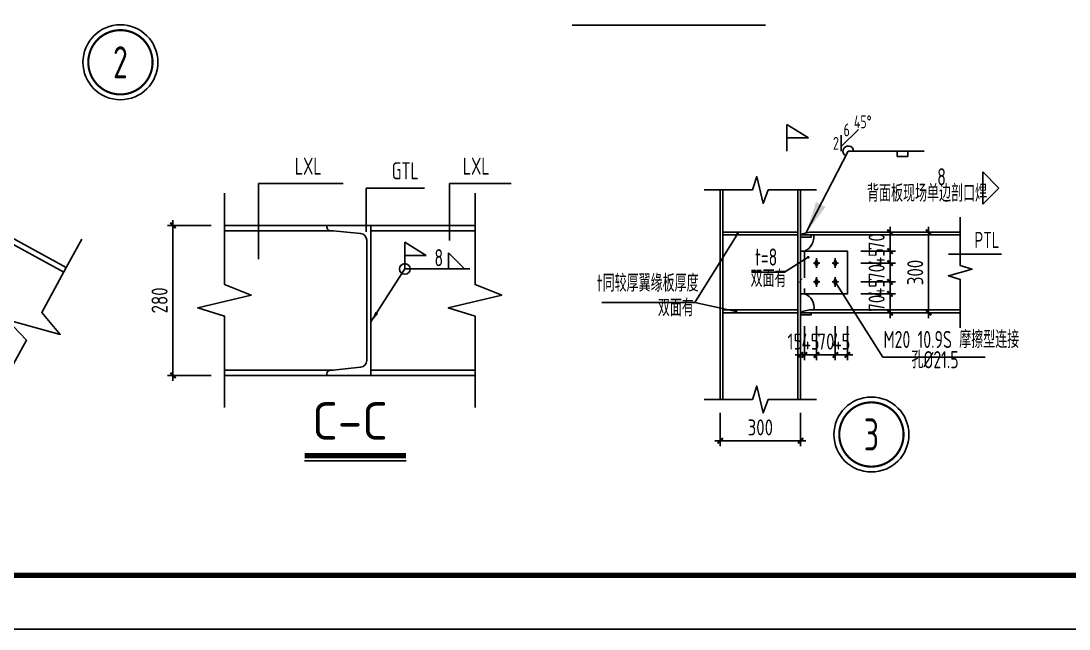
# Model space of a CAD drawing. Extents: x 177291 to 1288761, y 177638 to 322898.
# Drawn here: x 697957 to 707740, y 219960 to 225635 of the extents above; entities that cross this region are included whole.
import ezdxf
from ezdxf.enums import TextEntityAlignment as Align

# ---------------------------------------------------------------- set-up
doc = ezdxf.new("R2010")
doc.units = 0
doc.header["$LTSCALE"] = 1000
doc.linetypes.add('DASH', pattern=[0.35, 0.25, -0.1])
for name, color, linetype in [('AXIS', 3, 'Continuous'), ('BOLT', 251, 'Continuous'), ('GL', 150, 'Continuous'), ('GZ', 50, 'Continuous'), ('NUM', 7, 'Continuous'), ('PUB_TITLE', 4, 'Continuous'), ('PZ', 202, 'Continuous'), ('STPM_RBEAM_NUM', 7, 'Continuous'), ('TEXT', 7, 'Continuous'), ('THIN', 7, 'Continuous'), ('WELD', 7, 'Continuous'), ('YCX', 90, 'Continuous'), ('型钢', 6, 'Continuous'), ('引出线', 3, 'Continuous')]:
    doc.layers.add(name, color=color, linetype=linetype)
doc.styles.get("Standard").update_dxf_attribs({"font": 'gbenor.shx', "bigfont": 'gbcbig.shx'})
doc.styles.add('TSSD_Dimension', font='Tssdeng.shx', dxfattribs={"width": 0.8, "bigfont": 'hztxt.shx'})
doc.styles.add('TSSD_Label', font='tssdeng.shx', dxfattribs={"width": 0.7, "bigfont": 'hztxt.shx'})
doc.styles.add('TSSD_Norm', font='tssdeng.shx', dxfattribs={"bigfont": 'hztxt.shx'})
doc.styles.add('TSSD_Num', font='Tssdeng.shx', dxfattribs={"width": 0.7, "bigfont": 'hztxt.shx'})
doc.dimstyles.new('TSSD_10_50', dxfattribs={"dimtxt": 150, "dimasz": 50, "dimexe": 50, "dimexo": 125, "dimgap": 50, "dimtad": 1, "dimdec": 0, "dimlfac": 0.2, "dimzin": 0, "dimdsep": 46, "dimtxsty": 'TSSD_Dimension', "dimblk": 'ARCHTICK', "dimcen": 0, "dimdle": 50, "dimclrt": 7, "dimadec": 0, "dimazin": 0, "dimtfac": 1, "dimtdec": 0, "dimtix": 1, "dimtmove": 2, "dimatfit": 3, "dimfxl": 1, "dimtolj": 1, "dimtzin": 0, "dimarcsym": 0})
doc.dimstyles.new('TSSD_20_50', dxfattribs={"dimtxt": 150, "dimasz": 50, "dimexe": 50, "dimexo": 125, "dimgap": 50, "dimtad": 1, "dimdec": 0, "dimlfac": 0.4, "dimzin": 0, "dimdsep": 46, "dimtxsty": 'TSSD_Dimension', "dimblk": 'ARCHTICK', "dimblk1": 'ARCHTICK', "dimblk2": 'ARCHTICK', "dimcen": 0, "dimdle": 50, "dimclrt": 7, "dimadec": 0, "dimazin": 0, "dimtfac": 1, "dimtdec": 0, "dimtix": 1, "dimtmove": 2, "dimatfit": 3, "dimfxl": 1, "dimtolj": 1, "dimtzin": 0, "dimarcsym": 0})
doc.dimstyles.new('TSSD_LEADER_STYLE_100.0', dxfattribs={"dimtxt": 300, "dimasz": 100, "dimexe": 100, "dimexo": 250, "dimgap": 0.09, "dimtad": 0, "dimtih": 1, "dimtoh": 1, "dimdec": 4, "dimzin": 0, "dimdsep": 46, "dimtxsty": 'Standard', "dimcen": 0.09, "dimdle": 100, "dimclrt": 7, "dimadec": 0, "dimazin": 0, "dimtfac": 1, "dimtdec": 4, "dimtofl": 0, "dimtmove": 0, "dimatfit": 3, "dimfxl": 1, "dimtolj": 1, "dimtzin": 0, "dimarcsym": 0})
doc.dimstyles.new('TSSD_LEADER_STYLE_300.0', dxfattribs={"dimtxt": 0.18, "dimasz": 300, "dimexe": 0.18, "dimexo": 0.0625, "dimgap": 0.09, "dimtad": 0, "dimtih": 1, "dimtoh": 1, "dimdec": 4, "dimzin": 0, "dimdsep": 46, "dimtxsty": 'Standard', "dimcen": 0.09, "dimadec": 0, "dimazin": 0, "dimtfac": 1, "dimtdec": 4, "dimtofl": 0, "dimtmove": 0, "dimatfit": 3, "dimfxl": 1, "dimtolj": 1, "dimtzin": 0, "dimarcsym": 0})

# ---------------------------------------------------------------- blocks, each defined once
blk = doc.blocks.new('ts_idx2')
at = {"color": 0, "linetype": 'ByBlock', "lineweight": -2, "const_width": 0.0333}
blk.add_lwpolyline([(-0.5, 0, 1), (0.5, 0, 1)], format="xyb", close=True, dxfattribs=at)
at = {"color": 0, "linetype": 'ByBlock', "lineweight": -2}
blk.add_circle((0, 0), 0.583, dxfattribs=at)
at = {"color": 0, "linetype": 'ByBlock', "lineweight": -2, "style": 'TSSD_Num', "width": 0.7}
blk.add_attdef('A', text='', height=0.5, dxfattribs=at).set_placement((0, 0), align=Align.MIDDLE_CENTER)
blk = doc.blocks.new('_WELD001')
at = {"linetype": 'ByBlock'}
h = blk.add_hatch(color=0, dxfattribs=at)
h.paths.add_polyline_path([(0.8, 0.5), (0, 1), (0, 0.5)], flags=16)
edge = h.paths.add_edge_path()
edge.add_line((0.8, 0.5), (0, 1))
edge.add_line((0, 0.5), (0.8, 0.5))
edge.add_line((0, 0), (0, 1))
at = {"color": 0, "linetype": 'ByBlock'}
for p, q in [((0, 0), (0, 1)), ((0.8, 0.5), (0, 1)), ((0, 0.5), (0.8, 0.5))]:
    blk.add_line(p, q, dxfattribs=at)
blk = doc.blocks.new('_WELD003')
at = {"color": 0, "linetype": 'ByBlock'}
blk.add_circle((0, 0), 0.5, dxfattribs=at)
blk = doc.blocks.new('_WELD004')
at = {"color": 0, "linetype": 'ByBlock'}
for p, q in [((0, 1), (1, 0)), ((0, 0), (0, 1))]:
    blk.add_line(p, q, dxfattribs=at)
blk = doc.blocks.new('_ArchTick')
at = {"color": 0, "linetype": 'ByBlock', "const_width": 0.4}
blk.add_lwpolyline([(-0.5, -0.5), (0.5, 0.5)], dxfattribs=at)
blk = doc.blocks.new('*D1556')
at = {"layer": 'AXIS', "color": 0, "lineweight": -2, "transparency": 16777216}
for p, q in [((699376.2, 223777.3), (699376.2, 222277.3)), ((699733, 223727.3), (699326.2, 223727.3)), ((699733, 222327.3), (699326.2, 222327.3))]:
    blk.add_line(p, q, dxfattribs=at)
at = {"layer": 'Defpoints', "color": 0, "transparency": 16777216}
for p in [(699858, 223727.3), (699376.2, 222327.3), (699858, 222327.3)]:
    blk.add_point(p, dxfattribs=at)
at = {"layer": 'AXIS', "color": 0, "lineweight": -2, "transparency": 16777216, "xscale": 50, "yscale": 50, "zscale": 50}
for p, rotation in [((699376.2, 223727.3), 90), ((699376.2, 222327.3), 270)]:
    blk.add_blockref('_ArchTick', p, dxfattribs=dict(at, rotation=rotation))
at = {"layer": 'AXIS', "color": 7, "transparency": 16777216, "insert": (699251.2, 223027.3), "char_height": 150, "attachment_point": 5, "rotation": 90, "style": 'TSSD_Dimension'}
blk.add_mtext('\\A1;280', dxfattribs=at)
blk = doc.blocks.new('_WELD002')
at = {"color": 0, "linetype": 'ByBlock'}
for p, q in [((0.5, 1), (0, 1)), ((0.5, 0), (0.5, 1)), ((0, 0), (0.5, 0))]:
    blk.add_line(p, q, dxfattribs=at)
blk = doc.blocks.new('_WELD008')
at = {"color": 0, "linetype": 'ByBlock'}
for p, q in [((0, 0.3), (1.061, 1.361)), ((0, 0), (0, 1))]:
    blk.add_line(p, q, dxfattribs=at)
for tag, p in [('C', (1.286, 1.416)), ('B', (0.288, 0.856)), ('A', (-0.303, -0.009))]:
    blk.add_attdef(tag, text='', height=0.8, dxfattribs=at).set_placement(p, align=Align.CENTER)
blk = doc.blocks.new('*D1502')
at = {"layer": 'AXIS', "color": 0, "lineweight": -2, "transparency": 16777216}
for p, q in [((705771.2, 223662.7), (706479.3, 223662.7)), ((706429.3, 223712.7), (706429.3, 222862.7)), ((705771.2, 222912.7), (706479.3, 222912.7))]:
    blk.add_line(p, q, dxfattribs=at)
at = {"layer": 'Defpoints', "color": 0, "transparency": 16777216}
for p in [(705646.2, 223662.7), (705646.2, 222912.7), (706429.3, 222912.7)]:
    blk.add_point(p, dxfattribs=at)
at = {"layer": 'AXIS', "color": 0, "lineweight": -2, "transparency": 16777216, "xscale": 50, "yscale": 50, "zscale": 50}
for p, rotation in [((706429.3, 223662.7), 90), ((706429.3, 222912.7), 270)]:
    blk.add_blockref('_ArchTick', p, dxfattribs=dict(at, rotation=rotation))
at = {"layer": 'AXIS', "color": 7, "transparency": 16777216, "insert": (706304.3, 223287.7), "char_height": 150, "attachment_point": 5, "rotation": 90, "style": 'TSSD_Dimension'}
blk.add_mtext('\\A1;300', dxfattribs=at)
blk = doc.blocks.new('*D1503')
at = {"layer": 'AXIS', "color": 0, "lineweight": -2, "transparency": 16777216}
for p, q in [((705771.2, 223662.7), (706119.2, 223662.7)), ((706069.2, 223662.7), (706069.2, 223712.7)), ((706069.2, 223662.7), (706069.2, 223487.7)), ((705796.2, 223487.7), (706119.2, 223487.7)), ((706069.2, 223487.7), (706069.2, 223437.7))]:
    blk.add_line(p, q, dxfattribs=at)
at = {"layer": 'Defpoints', "color": 0, "transparency": 16777216}
for p in [(705646.2, 223662.7), (705671.2, 223487.7), (706069.2, 223487.7)]:
    blk.add_point(p, dxfattribs=at)
at = {"layer": 'AXIS', "color": 0, "lineweight": -2, "transparency": 16777216, "xscale": 50, "yscale": 50, "zscale": 50}
for p, rotation in [((706069.2, 223662.7), 270), ((706069.2, 223487.7), 90)]:
    blk.add_blockref('_ArchTick', p, dxfattribs=dict(at, rotation=rotation))
at = {"layer": 'AXIS', "color": 7, "transparency": 16777216, "insert": (705944.2, 223575.2), "char_height": 150, "attachment_point": 5, "rotation": 90, "style": 'TSSD_Dimension'}
blk.add_mtext('\\A1;70', dxfattribs=at)
blk = doc.blocks.new('*D1504')
at = {"layer": 'AXIS', "color": 0, "lineweight": -2, "transparency": 16777216}
for p, q in [((705796.2, 223087.7), (706119.2, 223087.7)), ((706069.2, 223087.7), (706069.2, 223137.7)), ((706069.2, 223087.7), (706069.2, 222912.7)), ((705771.2, 222912.7), (706119.2, 222912.7)), ((706069.2, 222912.7), (706069.2, 222862.7))]:
    blk.add_line(p, q, dxfattribs=at)
at = {"layer": 'Defpoints', "color": 0, "transparency": 16777216}
for p in [(705671.2, 223087.7), (705646.2, 222912.7), (706069.2, 222912.7)]:
    blk.add_point(p, dxfattribs=at)
at = {"layer": 'AXIS', "color": 0, "lineweight": -2, "transparency": 16777216, "xscale": 50, "yscale": 50, "zscale": 50}
for p, rotation in [((706069.2, 223087.7), 270), ((706069.2, 222912.7), 90)]:
    blk.add_blockref('_ArchTick', p, dxfattribs=dict(at, rotation=rotation))
at = {"layer": 'AXIS', "color": 7, "transparency": 16777216, "insert": (705944.2, 223000.2), "char_height": 150, "attachment_point": 5, "rotation": 90, "style": 'TSSD_Dimension'}
blk.add_mtext('\\A1;70', dxfattribs=at)
blk = doc.blocks.new('*D1505')
at = {"layer": 'AXIS', "color": 0, "lineweight": -2, "transparency": 16777216}
for p, q in [((706069.2, 223487.7), (706069.2, 223537.7)), ((705796.2, 223487.7), (706119.2, 223487.7)), ((706069.2, 223487.7), (706069.2, 223375.2)), ((705796.2, 223375.2), (706119.2, 223375.2)), ((706069.2, 223375.2), (706069.2, 223325.2))]:
    blk.add_line(p, q, dxfattribs=at)
at = {"layer": 'Defpoints', "color": 0, "transparency": 16777216}
for p in [(705671.2, 223487.7), (705671.2, 223375.2), (706069.2, 223375.2)]:
    blk.add_point(p, dxfattribs=at)
at = {"layer": 'AXIS', "color": 0, "lineweight": -2, "transparency": 16777216, "xscale": 50, "yscale": 50, "zscale": 50}
for p, rotation in [((706069.2, 223487.7), 270), ((706069.2, 223375.2), 90)]:
    blk.add_blockref('_ArchTick', p, dxfattribs=dict(at, rotation=rotation))
at = {"layer": 'AXIS', "color": 7, "transparency": 16777216, "insert": (705944.2, 223431.4), "char_height": 150, "attachment_point": 5, "rotation": 90, "style": 'TSSD_Dimension'}
blk.add_mtext('\\A1;45', dxfattribs=at)
blk = doc.blocks.new('*D1506')
at = {"layer": 'AXIS', "color": 0, "lineweight": -2, "transparency": 16777216}
for p, q in [((706069.2, 223200.2), (706069.2, 223250.2)), ((705796.2, 223200.2), (706119.2, 223200.2)), ((706069.2, 223200.2), (706069.2, 223087.7)), ((705796.2, 223087.7), (706119.2, 223087.7)), ((706069.2, 223087.7), (706069.2, 223037.7))]:
    blk.add_line(p, q, dxfattribs=at)
at = {"layer": 'Defpoints', "color": 0, "transparency": 16777216}
for p in [(705671.2, 223200.2), (705671.2, 223087.7), (706069.2, 223087.7)]:
    blk.add_point(p, dxfattribs=at)
at = {"layer": 'AXIS', "color": 0, "lineweight": -2, "transparency": 16777216, "xscale": 50, "yscale": 50, "zscale": 50}
for p, rotation in [((706069.2, 223200.2), 270), ((706069.2, 223087.7), 90)]:
    blk.add_blockref('_ArchTick', p, dxfattribs=dict(at, rotation=rotation))
at = {"layer": 'AXIS', "color": 7, "transparency": 16777216, "insert": (705944.2, 223143.9), "char_height": 150, "attachment_point": 5, "rotation": 90, "style": 'TSSD_Dimension'}
blk.add_mtext('\\A1;45', dxfattribs=at)
blk = doc.blocks.new('*D1507')
at = {"layer": 'AXIS', "color": 0, "lineweight": -2, "transparency": 16777216}
for p, q in [((705796.2, 223375.2), (706119.2, 223375.2)), ((706069.2, 223375.2), (706069.2, 223425.2)), ((706069.2, 223375.2), (706069.2, 223200.2)), ((705796.2, 223200.2), (706119.2, 223200.2)), ((706069.2, 223200.2), (706069.2, 223150.2))]:
    blk.add_line(p, q, dxfattribs=at)
at = {"layer": 'Defpoints', "color": 0, "transparency": 16777216}
for p in [(705671.2, 223375.2), (705671.2, 223200.2), (706069.2, 223200.2)]:
    blk.add_point(p, dxfattribs=at)
at = {"layer": 'AXIS', "color": 0, "lineweight": -2, "transparency": 16777216, "xscale": 50, "yscale": 50, "zscale": 50}
for p, rotation in [((706069.2, 223375.2), 270), ((706069.2, 223200.2), 90)]:
    blk.add_blockref('_ArchTick', p, dxfattribs=dict(at, rotation=rotation))
at = {"layer": 'AXIS', "color": 7, "transparency": 16777216, "insert": (705944.2, 223287.7), "char_height": 150, "attachment_point": 5, "rotation": 90, "style": 'TSSD_Dimension'}
blk.add_mtext('\\A1;70', dxfattribs=at)
blk = doc.blocks.new('*D1508')
at = {"layer": 'AXIS', "color": 0, "lineweight": -2, "transparency": 16777216}
for p, q in [((705233.7, 222787.7), (705233.7, 222468.3)), ((705271.2, 222787.7), (705271.2, 222468.3)), ((705233.7, 222518.3), (705183.7, 222518.3)), ((705233.7, 222518.3), (705271.2, 222518.3)), ((705271.2, 222518.3), (705321.2, 222518.3))]:
    blk.add_line(p, q, dxfattribs=at)
at = {"layer": 'Defpoints', "color": 0, "transparency": 16777216}
for p in [(705233.7, 222912.7), (705271.2, 222912.7), (705271.2, 222518.3)]:
    blk.add_point(p, dxfattribs=at)
at = {"layer": 'AXIS', "color": 0, "lineweight": -2, "transparency": 16777216, "xscale": 50, "yscale": 50, "zscale": 50}
blk.add_blockref('_ArchTick', (705233.7, 222518.3), dxfattribs=at)
at = {"layer": 'AXIS', "color": 0, "lineweight": -2, "transparency": 16777216, "xscale": 50, "yscale": 50, "zscale": 50, "rotation": 180}
blk.add_blockref('_ArchTick', (705271.2, 222518.3), dxfattribs=at)
at = {"layer": 'AXIS', "color": 7, "transparency": 16777216, "insert": (705182.1, 222643.3), "char_height": 150, "attachment_point": 5, "style": 'TSSD_Dimension'}
blk.add_mtext('\\A1;15', dxfattribs=at)
blk = doc.blocks.new('*D1509')
at = {"layer": 'AXIS', "color": 0, "lineweight": -2, "transparency": 16777216}
for p, q in [((705271.2, 222787.7), (705271.2, 222468.3)), ((705383.7, 222787.7), (705383.7, 222468.3)), ((705271.2, 222518.3), (705221.2, 222518.3)), ((705271.2, 222518.3), (705383.7, 222518.3)), ((705383.7, 222518.3), (705433.7, 222518.3))]:
    blk.add_line(p, q, dxfattribs=at)
at = {"layer": 'Defpoints', "color": 0, "transparency": 16777216}
for p in [(705271.2, 222912.7), (705383.7, 222912.7), (705383.7, 222518.3)]:
    blk.add_point(p, dxfattribs=at)
at = {"layer": 'AXIS', "color": 0, "lineweight": -2, "transparency": 16777216, "xscale": 50, "yscale": 50, "zscale": 50}
blk.add_blockref('_ArchTick', (705271.2, 222518.3), dxfattribs=at)
at = {"layer": 'AXIS', "color": 0, "lineweight": -2, "transparency": 16777216, "xscale": 50, "yscale": 50, "zscale": 50, "rotation": 180}
blk.add_blockref('_ArchTick', (705383.7, 222518.3), dxfattribs=at)
at = {"layer": 'AXIS', "color": 7, "transparency": 16777216, "insert": (705327.4, 222643.3), "char_height": 150, "attachment_point": 5, "style": 'TSSD_Dimension'}
blk.add_mtext('\\A1;45', dxfattribs=at)
blk = doc.blocks.new('*D1510')
at = {"layer": 'AXIS', "color": 0, "lineweight": -2, "transparency": 16777216}
for p, q in [((705558.7, 222787.7), (705558.7, 222468.3)), ((705671.2, 222787.7), (705671.2, 222468.3)), ((705558.7, 222518.3), (705508.7, 222518.3)), ((705558.7, 222518.3), (705671.2, 222518.3)), ((705671.2, 222518.3), (705721.2, 222518.3))]:
    blk.add_line(p, q, dxfattribs=at)
at = {"layer": 'Defpoints', "color": 0, "transparency": 16777216}
for p in [(705558.7, 222912.7), (705671.2, 222912.7), (705671.2, 222518.3)]:
    blk.add_point(p, dxfattribs=at)
at = {"layer": 'AXIS', "color": 0, "lineweight": -2, "transparency": 16777216, "xscale": 50, "yscale": 50, "zscale": 50}
blk.add_blockref('_ArchTick', (705558.7, 222518.3), dxfattribs=at)
at = {"layer": 'AXIS', "color": 0, "lineweight": -2, "transparency": 16777216, "xscale": 50, "yscale": 50, "zscale": 50, "rotation": 180}
blk.add_blockref('_ArchTick', (705671.2, 222518.3), dxfattribs=at)
at = {"layer": 'AXIS', "color": 7, "transparency": 16777216, "insert": (705614.9, 222643.3), "char_height": 150, "attachment_point": 5, "style": 'TSSD_Dimension'}
blk.add_mtext('\\A1;45', dxfattribs=at)
blk = doc.blocks.new('*D1511')
at = {"layer": 'AXIS', "color": 0, "lineweight": -2, "transparency": 16777216}
for p, q in [((705383.7, 222787.7), (705383.7, 222468.3)), ((705558.7, 222787.7), (705558.7, 222468.3)), ((705383.7, 222518.3), (705333.7, 222518.3)), ((705383.7, 222518.3), (705558.7, 222518.3)), ((705558.7, 222518.3), (705608.7, 222518.3))]:
    blk.add_line(p, q, dxfattribs=at)
at = {"layer": 'Defpoints', "color": 0, "transparency": 16777216}
for p in [(705383.7, 222912.7), (705558.7, 222912.7), (705558.7, 222518.3)]:
    blk.add_point(p, dxfattribs=at)
at = {"layer": 'AXIS', "color": 0, "lineweight": -2, "transparency": 16777216, "xscale": 50, "yscale": 50, "zscale": 50}
blk.add_blockref('_ArchTick', (705383.7, 222518.3), dxfattribs=at)
at = {"layer": 'AXIS', "color": 0, "lineweight": -2, "transparency": 16777216, "xscale": 50, "yscale": 50, "zscale": 50, "rotation": 180}
blk.add_blockref('_ArchTick', (705558.7, 222518.3), dxfattribs=at)
at = {"layer": 'AXIS', "color": 7, "transparency": 16777216, "insert": (705471.2, 222643.3), "char_height": 150, "attachment_point": 5, "style": 'TSSD_Dimension'}
blk.add_mtext('\\A1;70', dxfattribs=at)
blk = doc.blocks.new('*D1512')
at = {"layer": 'AXIS', "color": 0, "lineweight": -2, "transparency": 16777216}
for p, q in [((704483.7, 221977.6), (704483.7, 221667.1)), ((705233.7, 221977.6), (705233.7, 221667.1)), ((704433.7, 221717.1), (705283.7, 221717.1))]:
    blk.add_line(p, q, dxfattribs=at)
at = {"layer": 'Defpoints', "color": 0, "transparency": 16777216}
for p in [(704483.7, 222102.6), (705233.7, 222102.6), (705233.7, 221717.1)]:
    blk.add_point(p, dxfattribs=at)
at = {"layer": 'AXIS', "color": 0, "lineweight": -2, "transparency": 16777216, "xscale": 50, "yscale": 50, "zscale": 50, "rotation": 180}
blk.add_blockref('_ArchTick', (704483.7, 221717.1), dxfattribs=at)
at = {"layer": 'AXIS', "color": 0, "lineweight": -2, "transparency": 16777216, "xscale": 50, "yscale": 50, "zscale": 50}
blk.add_blockref('_ArchTick', (705233.7, 221717.1), dxfattribs=at)
at = {"layer": 'AXIS', "color": 7, "transparency": 16777216, "insert": (704858.7, 221842.1), "char_height": 150, "attachment_point": 5, "style": 'TSSD_Dimension'}
blk.add_mtext('\\A1;300', dxfattribs=at)

msp = doc.modelspace()

# ---------------------------------------------------------------- hatches: boundary and pattern name
at = {"layer": 'BOLT'}
for points in [[(705383.66, 223405.19), (705398.66, 223375.19), (705383.66, 223345.19), (705368.66, 223375.19)], [(705558.66, 223405.19), (705573.66, 223375.19), (705558.66, 223345.19), (705543.66, 223375.19)], [(705383.66, 223230.19), (705398.66, 223200.19), (705383.66, 223170.19), (705368.66, 223200.19)], [(705558.66, 223230.19), (705573.66, 223200.19), (705558.66, 223170.19), (705543.66, 223200.19)]]:
    msp.add_hatch(color=256, dxfattribs=at).paths.add_polyline_path(points)

# ---------------------------------------------------------------- linework, layer by layer
for p, q in [((705413.66, 223375.19), (705353.66, 223375.19)), ((705383.66, 223405.19), (705368.66, 223375.19)), ((705383.66, 223345.19), (705368.66, 223375.19)), ((705383.66, 223420.19), (705383.66, 223330.19)), ((705383.66, 223405.19), (705398.66, 223375.19)), ((705383.66, 223345.19), (705398.66, 223375.19)), ((705588.66, 223375.19), (705528.66, 223375.19)), ((705558.66, 223405.19), (705543.66, 223375.19)), ((705558.66, 223345.19), (705543.66, 223375.19)), ((705558.66, 223420.19), (705558.66, 223330.19)), ((705558.66, 223405.19), (705573.66, 223375.19)), ((705558.66, 223345.19), (705573.66, 223375.19)), ((705383.66, 223245.19), (705383.66, 223155.19)), ((705558.66, 223245.19), (705558.66, 223155.19)), ((705413.66, 223200.19), (705353.66, 223200.19)), ((705383.66, 223230.19), (705368.66, 223200.19)), ((705383.66, 223170.19), (705368.66, 223200.19)), ((705383.66, 223230.19), (705398.66, 223200.19)), ((705383.66, 223170.19), (705398.66, 223200.19)), ((705588.66, 223200.19), (705528.66, 223200.19)), ((705558.66, 223230.19), (705543.66, 223200.19)), ((705558.66, 223170.19), (705543.66, 223200.19)), ((705558.66, 223230.19), (705573.66, 223200.19)), ((705558.66, 223170.19), (705573.66, 223200.19))]:
    msp.add_line(p, q, dxfattribs=at)
at = {"layer": 'GL'}
for p, q in [((698356.71, 223290.16), (696972.91, 224047.96)), ((698380.73, 223334.02), (696985.71, 224097.96)), ((700831.97, 223727.28), (699858.05, 223727.28)), ((700873.22, 223677.28), (699858.05, 223677.28)), ((701221.97, 223727.28), (702195.89, 223727.28)), ((701221.97, 223677.28), (702195.89, 223677.28)), ((705250.33, 223648.85), (705319.04, 223662.69)), ((705250.33, 223648.85), (705250.33, 223637.69)), ((705250.33, 223637.69), (706725.02, 223637.69)), ((705319.04, 223662.69), (706725.02, 223662.69)), ((705250.33, 222923.85), (705319.04, 222937.69)), ((705250.33, 222923.85), (705250.33, 222912.69)), ((705250.33, 222912.69), (706725.02, 222912.69)), ((705319.04, 222937.69), (706725.02, 222937.69)), ((700873.22, 222377.28), (699858.05, 222377.28)), ((701221.97, 222377.28), (702195.89, 222377.28)), ((701221.97, 222327.28), (699858.05, 222327.28)), ((700831.97, 222327.28), (702195.89, 222327.28))]:
    msp.add_line(p, q, dxfattribs=at)
at = {"layer": 'GL', "linetype": 'DASH'}
msp.add_line((705271.16, 223487.69), (705271.16, 223087.69), dxfattribs=at)
at = {"layer": 'GL'}
for points in [[(699858.05, 222027.28), (699858.05, 222327.28), (699858.05, 222879.28), (699608.05, 222959.28), (700107.42, 223077.59), (699858.05, 223175.28), (699858.05, 223727.28), (699858.05, 224027.28)], [(702195.89, 222027.28), (702195.89, 222327.28), (702195.89, 222879.28), (701945.89, 222959.28), (702445.27, 223077.59), (702195.89, 223175.28), (702195.89, 223727.28), (702195.89, 224027.28)], [(706725.02, 223802.69), (706725.02, 223352.69), (706835.02, 223317.69), (706615.02, 223257.69), (706725.02, 223222.69), (706725.02, 222772.69)], [(697636.24, 221974.52), (697780.33, 222237.65), (698009.44, 222656.02), (697828.6, 222846.27), (698323.42, 222710.19), (698151.62, 222915.64), (698380.73, 223334.02), (698524.82, 223597.15)]]:
    msp.add_lwpolyline(points, dxfattribs=at)
for points in [[(705233.66, 223637.69), (705233.66, 223617.69), (705333.66, 223617.69), (705333.66, 223637.69)], [(705233.66, 222912.69), (705233.66, 222892.69), (705333.66, 222892.69), (705333.66, 222912.69)]]:
    msp.add_lwpolyline(points, close=True, dxfattribs=at)
for centre, radius, start, end in [((705212.31, 223621.62), 146.29, 293.722129, 6.305252), ((705231.98, 222965.11), 128.69, 347.698271, 72.274347)]:
    msp.add_arc(centre, radius, start, end, dxfattribs=at)
at = {"layer": 'GZ'}
for p, q in [((704483.66, 224057.68), (704483.66, 222102.63)), ((704508.66, 224057.68), (704508.66, 222102.63)), ((705208.66, 224057.68), (705208.66, 222102.63)), ((705233.66, 224057.68), (705233.66, 222102.63)), ((705208.66, 223662.69), (704508.66, 223662.69)), ((705208.66, 223637.69), (704508.66, 223637.69)), ((705208.66, 222937.69), (704508.66, 222937.69)), ((705208.66, 222912.69), (704508.66, 222912.69))]:
    msp.add_line(p, q, dxfattribs=at)
for points in [[(704333.66, 224057.68), (704483.66, 224057.68), (704784.66, 224057.68), (704824.66, 224182.68), (704883.82, 223932.99), (704932.66, 224057.68), (705233.66, 224057.68), (705383.66, 224057.68)], [(704333.66, 222102.63), (704483.66, 222102.63), (704784.66, 222102.63), (704824.66, 222227.63), (704883.82, 221977.95), (704932.66, 222102.63), (705233.66, 222102.63), (705383.66, 222102.63)]]:
    msp.add_lwpolyline(points, dxfattribs=at)
at = {"layer": 'NUM', "const_width": 50}
msp.add_lwpolyline([(700605.04, 221579.28), (701552.73, 221579.28)], dxfattribs=at)
at = {"layer": 'PUB_TITLE'}
msp.add_lwpolyline([(686068.26, 219960.27), (715768.26, 219960.27), (715768.26, 240960.27), (686068.26, 240960.27)], close=True, dxfattribs=at)
at = {"layer": 'PUB_TITLE', "const_width": 50}
msp.add_lwpolyline([(687318.26, 220460.27), (715268.26, 220460.27), (715268.26, 240460.27), (687318.26, 240460.27)], close=True, dxfattribs=at)
at = {"layer": 'PZ'}
msp.add_lwpolyline([(705233.66, 223487.69), (705671.16, 223487.69), (705671.16, 223087.69), (705233.66, 223087.69)], close=True, dxfattribs=at)
at = {"layer": 'TEXT'}
for p, q in [((707085.58, 224076.12), (706935.58, 224226.12)), ((706935.58, 224076.12), (706935.58, 224226.12)), ((707085.58, 224076.12), (706935.58, 223926.12)), ((706935.58, 224076.12), (706935.58, 223926.12))]:
    msp.add_line(p, q, dxfattribs=at)
at = {"layer": 'THIN'}
for points in [[(703102.82, 225595.6), (704908.03, 225595.6)], [(700605.04, 221529.28), (701552.73, 221529.28)]]:
    msp.add_lwpolyline(points, dxfattribs=at)
msp.add_lwpolyline([(705232.5, 223217.84, 0, 50, 0), (705341.54, 223331.88, 0, 0, 0), (705984.85, 224076.12, 0, 0, 0), (707135.58, 224076.12, 0, 0, 0)], format="xyseb", dxfattribs=at)
at = {"layer": 'WELD'}
for p, q in [((705679.59, 224418.7), (706386.86, 224418.7)), ((701540.64, 223320.84), (702148.75, 223320.84))]:
    msp.add_line(p, q, dxfattribs=at)
msp.add_arc((705679.59, 224418.7), 50, 0, 243.380567, dxfattribs=at)
at = {"layer": 'YCX'}
for p, q in [((704248.77, 223007.47), (704647.7, 223651.56)), ((706614.23, 223458.31), (707109.39, 223458.31)), ((705083.89, 223292.01), (705305.71, 223429.7)), ((704775.8, 223292.01), (705083.89, 223292.01)), ((705558.66, 223200.19), (706001.88, 222498.82)), ((703378.55, 223007.47), (704248.77, 223007.47)), ((704248.77, 223007.47), (704633.08, 222924.42)), ((706001.88, 222498.82), (706957.2, 222498.82))]:
    msp.add_line(p, q, dxfattribs=at)
at = {"layer": 'YCX', "const_width": 12.5}
for points in [[(704641.45, 223651.56, 1), (704653.95, 223651.56, 1)], [(705299.46, 223429.7, 1), (705311.96, 223429.7, 1)], [(704626.83, 222924.42, 1), (704639.33, 222924.42, 1)]]:
    msp.add_lwpolyline(points, format="xyb", close=True, dxfattribs=at)
at = {"layer": '型钢'}
msp.add_line((701234.76, 222377.28), (701221.97, 222377.28), dxfattribs=at)
msp.add_lwpolyline([(701221.97, 223027.28), (701221.97, 222327.28), (700811.97, 222327.28), (700811.97, 222342.87, -0.3853136), (700840.11, 222373.97), (701128.19, 222402.77, 0.3853136), (701184.47, 222464.96), (701184.47, 223589.59, 0.3853136), (701128.19, 223651.78), (700840.11, 223680.59, -0.3853136), (700811.97, 223711.68), (700811.97, 223727.28), (701221.97, 223727.28)], format="xyb", close=True, dxfattribs=at)
at = {"layer": '引出线'}
for p, q in [((700176.04, 224118.96), (700964.85, 224118.96)), ((700176.04, 224118.96), (700176.04, 223411.63)), ((701178.88, 224074.94), (701724.68, 224074.94)), ((701178.88, 224074.94), (701178.88, 223667.18)), ((701956.97, 224118.96), (701956.97, 223586.75)), ((701956.97, 224118.96), (702532.86, 224118.96))]:
    msp.add_line(p, q, dxfattribs=at)

# ---------------------------------------------------------------- block references
at = {"layer": 'THIN'}
ref = msp.add_blockref('ts_idx2', (698885.78, 225249.5), dxfattribs=dict(at, xscale=600, yscale=600, zscale=600))
ref.add_attrib('1', '2', dxfattribs={"height": 300, "style": 'TSSD_Num', "width": 0.7}).set_placement((698885.78, 225249.5), align=Align.MIDDLE_CENTER)
ref = msp.add_blockref('ts_idx2', (705895.63, 221775.68), dxfattribs=dict(at, xscale=600, yscale=600, zscale=600))
ref.add_attrib('1', '3', dxfattribs={"height": 300, "style": 'TSSD_Num', "width": 0.7}).set_placement((705895.63, 221775.68), align=Align.MIDDLE_CENTER)
at = {"layer": 'WELD'}
ref = msp.add_blockref('_WELD008', (705614.7, 224418.7), dxfattribs=dict(at, xscale=149.9999999999999, yscale=149.9999999999999, zscale=149.9999999999999))
ref.add_attrib('6', '6', dxfattribs={"height": 120, "style": 'TSSD_Label', "width": 0.7}).set_placement((705664.7, 224618.7), align=Align.MIDDLE_CENTER)
ref.add_attrib('2', '2', dxfattribs={"height": 120, "style": 'TSSD_Label', "width": 0.7}).set_placement((705564.7, 224493.7), align=Align.MIDDLE_CENTER)
ref.add_attrib('45%%d', '45%%d', dxfattribs={"height": 120, "style": 'TSSD_Label', "width": 0.7}).set_placement((705814.7, 224693.7), align=Align.MIDDLE_CENTER)
for name, p, xscale, yscale, zscale in [('_WELD001', (705107.42, 224418.7), 249.9999999999998, 249.9999999999998, 249.9999999999998), ('_WELD001', (701540.64, 223320.84), 250, 250, 250), ('_WELD004', (701948.75, 223320.84), 150, 150, 150), ('_WELD003', (701540.64, 223320.84), 100, 100, 100)]:
    msp.add_blockref(name, p, dxfattribs=dict(at, xscale=xscale, yscale=yscale, zscale=zscale))
at = {"layer": 'WELD', "xscale": 99.99999999999991, "yscale": 99.99999999999991, "zscale": 99.99999999999991, "rotation": 270}
msp.add_blockref('_WELD002', (706136.86, 224418.7), dxfattribs=at)

# ---------------------------------------------------------------- texts
at = {"layer": 'STPM_RBEAM_NUM', "style": 'TSSD_Label', "width": 0.7}
for s, height, p in [('LXL', 160, (700638.99, 224152.6)), ('LXL', 160, (702207, 224152.6)), ('GTL', 160, (701544.48, 224108.58)), ('背面板现场单边剖口焊', 160, (706414.72, 223899.61)), ('PTL', 150, (706973.92, 223471.23)), ('t=8', 160, (704913.07, 223303.41)), ('t同较厚翼缘板厚度', 160, (703807.74, 223060.85)), ('双面有', 160, (704935.51, 223104)), ('双面有', 160, (704070.34, 222831.12)), ('M20 10.9S 摩擦型连接', 160, (706641.81, 222534.64)), ('孔%%c21.5', 160, (706489.44, 222345.9))]:
    msp.add_text(s, height=height, dxfattribs=at).set_placement(p, align=Align.BOTTOM_CENTER)
for p in [(706509.91, 224101.12), (701817.21, 223345.84)]:
    msp.add_text('8', height=160, dxfattribs=at).set_placement(p)
at = {"layer": 'TEXT', "style": 'TSSD_Norm'}
msp.add_text('C-C', height=350, dxfattribs=at).set_placement((700675.04, 221622.36), align=Align.BOTTOM_LEFT)

# ---------------------------------------------------------------- dimensions: what is measured, and where the dimension line sits
at = {"layer": 'AXIS'}
for base, p1, p2, dimstyle, picture, middle in [((699376.21, 222327.28), (699858.05, 223727.28), (699858.05, 222327.28), 'TSSD_10_50', '*D1556', (699251.21, 223027.28)), ((706429.32, 222912.69), (705646.16, 223662.69), (705646.16, 222912.69), 'TSSD_20_50', '*D1502', (706304.32, 223287.69)), ((706069.18, 223487.69), (705646.16, 223662.69), (705671.16, 223487.69), 'TSSD_20_50', '*D1503', (705944.18, 223575.19)), ((706069.18, 223375.19), (705671.16, 223487.69), (705671.16, 223375.19), 'TSSD_20_50', '*D1505', (705944.18, 223431.44)), ((706069.18, 223200.19), (705671.16, 223375.19), (705671.16, 223200.19), 'TSSD_20_50', '*D1507', (705944.18, 223287.69)), ((706069.18, 223087.69), (705671.16, 223200.19), (705671.16, 223087.69), 'TSSD_20_50', '*D1506', (705944.18, 223143.94)), ((706069.18, 222912.69), (705671.16, 223087.69), (705646.16, 222912.69), 'TSSD_20_50', '*D1504', (705944.18, 223000.19))]:
    dim = msp.add_linear_dim(base=base, p1=p1, p2=p2, angle=90, dimstyle=dimstyle, dxfattribs=at)
    dim.commit()
    dim.dimension.update_dxf_attribs({"geometry": picture, "text_midpoint": middle})
dim = msp.add_linear_dim(base=(705271.16, 222518.29), p1=(705233.66, 222912.69), p2=(705271.16, 222912.69), dimstyle='TSSD_20_50', dxfattribs=at)
dim.commit()
dim.dimension.update_dxf_attribs({"geometry": '*D1508', "text_midpoint": (705182.13, 222643.29), "dimtype": 160})
for base, p1, p2, picture, middle in [((705383.66, 222518.29), (705271.16, 222912.69), (705383.66, 222912.69), '*D1509', (705327.41, 222643.29)), ((705558.66, 222518.29), (705383.66, 222912.69), (705558.66, 222912.69), '*D1511', (705471.16, 222643.29)), ((705671.16, 222518.29), (705558.66, 222912.69), (705671.16, 222912.69), '*D1510', (705614.91, 222643.29)), ((705233.66, 221717.15), (704483.66, 222102.63), (705233.66, 222102.63), '*D1512', (704858.66, 221842.15))]:
    dim = msp.add_linear_dim(base=base, p1=p1, p2=p2, dimstyle='TSSD_20_50', dxfattribs=at)
    dim.commit()
    dim.dimension.update_dxf_attribs({"geometry": picture, "text_midpoint": middle})

# ---------------------------------------------------------------- leaders
at = {"layer": 'WELD'}
for points, dimstyle in [([(705284.68, 223655.77), (705679.59, 224418.7)], 'TSSD_LEADER_STYLE_300.0'), ([(701224.47, 222827.03), (701540.64, 223320.84)], 'TSSD_LEADER_STYLE_100.0')]:
    msp.add_leader(points, dimstyle=dimstyle, dxfattribs=at)

doc.saveas('drawing.dxf')
